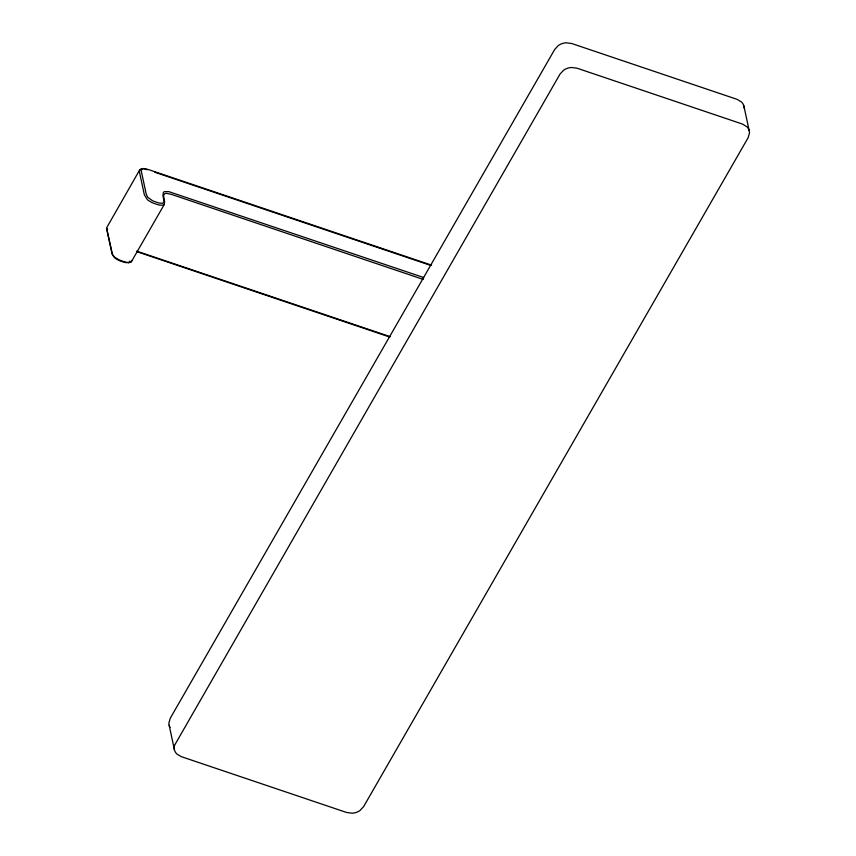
<?xml version="1.0" encoding="UTF-8"?>
<svg xmlns="http://www.w3.org/2000/svg" width="856" height="856" viewBox="0 0 856 856"><rect width="100%" height="100%" fill="white"/><g stroke="black" fill="none" stroke-linecap="round" stroke-linejoin="round"><path stroke-width="1.28" d="M107.546 228.691L107.278 231.27L112.639 255.238L114.768 257.956L118.353 260.16A28.922 13.589 29.9 0 0 125.564 262.589L130.337 262.46L131.353 261.765L164.266 204.488L164.587 201.62L163.485 195.425L164.941 193.542L166.524 193.328L171.393 194.376L423.239 279.409M431.617 265.178L148.184 169.477L143.819 168.525L140.887 168.889L139.432 170.783L139.56 172.452L144.354 194.794L147.532 199.876L151.812 202.508A30.88 14.509 29.9 0 0 159.526 205.119L163.261 205.183L164.266 204.488M129.898 261.069L128.7 262.664M131.353 261.765L131.792 260.577M139.87 169.595L106.508 228.049L112.061 253.911L114.608 257.153L118.888 259.785A30.88 14.509 29.9 0 0 126.613 262.385L128.753 262.664M142.524 168.696L141.326 170.28L141.443 171.831L146.216 194.098L147.714 197.265L152.518 200.721A28.922 13.589 29.9 0 0 159.719 203.161L162.854 203.225L164.063 201.642L162.972 195.564L163.346 192.407L164.545 191.584L168.867 191.658L423.72 277.547M142.471 168.686L144.621 168.964M145.52 169.221L147.339 169.734M136.66 251.14L390.315 336.686M154.818 172.259L429.498 265.007M137.623 251.91L389.555 336.975M743.896 106.005L749.193 130.679M169.178 725.321L174.464 749.995M744.196 108.252A12.754 10.368 -12.1 0 0 741.585 102.057L737.123 99.36L571.69 43.506L566.083 42.8A12.754 10.368 -12.1 0 0 558.347 45.507L554.709 49.445L170.205 718.345L168.878 723.063A12.754 10.368 -12.1 0 0 170.055 727.407M174.496 745.416L174.164 747.748A12.754 10.368 -12.1 0 0 176.785 753.943L181.247 756.64L346.68 812.494L352.276 813.2A12.754 10.368 -12.1 0 0 360.012 810.493L363.661 806.555L748.155 137.656L749.492 132.937A12.754 10.368 -12.1 0 0 746.871 126.731L742.409 124.045L576.976 68.18L571.38 67.485A12.754 10.368 -12.1 0 0 563.644 70.181L559.995 74.119L174.496 745.416"/></g></svg>
